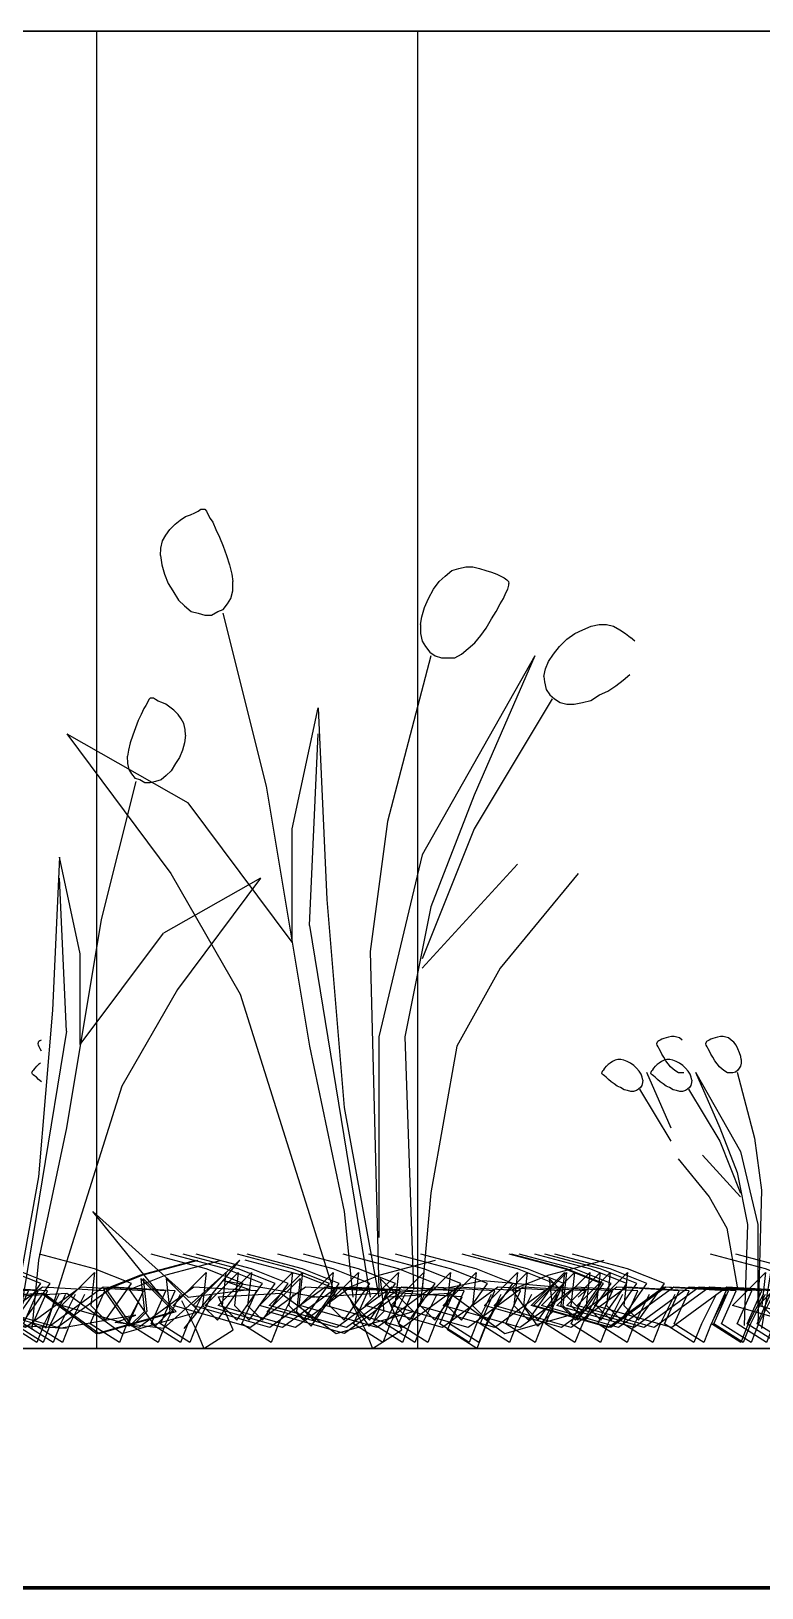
# Model space of a CAD drawing. Header units: metres. Extents: x -109 to 591, y -5 to 592.
# Drawn here: x 507.505 to 507.81, y 6.575 to 7.225 of the extents above; entities that cross this region are included whole.
import ezdxf

# ---------------------------------------------------------------- set-up
doc = ezdxf.new("R2010")
doc.units = ezdxf.units.M
doc.header["$LTSCALE"] = 0.03
doc.layers.add('Areas verdes', color=74, linetype='Continuous')
doc.layers.add('Muro', color=7, linetype='Continuous', lineweight=70)
doc.layers.add('Muro bajo', color=7, linetype='Continuous', lineweight=30)

msp = doc.modelspace()

# ---------------------------------------------------------------- linework, layer by layer
for p, q in [((507.53224, 7.22491), (507.53224, 6.67491)), ((507.66637, 7.22491), (507.66637, 6.67491))]:
    msp.add_line(p, q)
at = {"layer": 'Areas verdes', "color": 6, "linetype": 'Continuous'}
for p, q in [((507.56505, 7.01911), (507.56722, 7.02066)), ((507.56722, 7.02066), (507.56939, 7.02221)), ((507.56939, 7.02221), (507.57149, 7.02299)), ((507.57149, 7.02299), (507.57327, 7.02377)), ((507.57327, 7.02377), (507.57475, 7.02454)), ((507.57475, 7.02454), (507.57583, 7.02532)), ((507.57583, 7.02532), (507.57676, 7.02532)), ((507.57676, 7.02532), (507.57746, 7.02532)), ((507.57746, 7.02532), (507.57816, 7.02454)), ((507.57816, 7.02454), (507.57894, 7.02299)), ((507.57894, 7.02299), (507.57979, 7.02144)), ((507.57979, 7.02144), (507.5808, 7.01989)), ((507.55985, 7.01213), (507.56125, 7.01445)), ((507.56125, 7.01445), (507.56295, 7.01678)), ((507.56295, 7.01678), (507.56505, 7.01911)), ((507.5808, 7.01989), (507.58212, 7.01678)), ((507.58212, 7.01678), (507.58367, 7.01368)), ((507.58367, 7.01368), (507.58514, 7.0098)), ((507.559, 7.00592), (507.55915, 7.00902)), ((507.55915, 7.00902), (507.55985, 7.01213)), ((507.58514, 7.0098), (507.58662, 7.00592)), ((507.559, 7.00592), (507.55954, 7.00204)), ((507.55954, 7.00204), (507.56063, 6.99816)), ((507.58662, 7.00592), (507.58786, 7.00204)), ((507.58786, 7.00204), (507.58879, 6.99816)), ((507.68361, 7.00049), (507.68656, 7.00126)), ((507.68656, 7.00126), (507.68943, 7.00126)), ((507.68943, 7.00126), (507.69222, 7.00049)), ((507.56063, 6.99816), (507.56218, 6.99428)), ((507.56218, 6.99428), (507.56419, 6.99118)), ((507.58879, 6.99816), (507.58926, 6.99506)), ((507.58918, 6.99118), (507.58926, 6.99506)), ((507.67298, 6.99195), (507.67538, 6.99506)), ((507.67538, 6.99506), (507.67794, 6.99738)), ((507.67794, 6.99738), (507.68074, 6.99971)), ((507.68074, 6.99971), (507.68361, 7.00049)), ((507.69222, 7.00049), (507.69486, 6.99971)), ((507.69486, 6.99971), (507.69727, 6.99894)), ((507.69727, 6.99894), (507.69944, 6.99816)), ((507.69944, 6.99816), (507.70122, 6.99738)), ((507.70122, 6.99738), (507.70262, 6.99661)), ((507.70262, 6.99661), (507.70371, 6.99583)), ((507.70371, 6.99583), (507.70433, 6.99506)), ((507.70433, 6.99506), (507.70456, 6.99428)), ((507.70448, 6.99351), (507.70456, 6.99428)), ((507.56419, 6.99118), (507.56652, 6.9873)), ((507.58701, 6.98575), (507.5884, 6.98807)), ((507.5884, 6.98807), (507.58918, 6.99118)), ((507.66933, 6.98419), (507.67096, 6.98807)), ((507.67096, 6.98807), (507.67298, 6.99195)), ((507.70083, 6.98575), (507.70223, 6.98807)), ((507.70223, 6.98807), (507.70332, 6.9904)), ((507.70332, 6.9904), (507.70409, 6.99195)), ((507.70409, 6.99195), (507.70448, 6.99351)), ((507.56652, 6.9873), (507.56908, 6.98497)), ((507.56908, 6.98497), (507.5718, 6.98264)), ((507.5718, 6.98264), (507.57467, 6.98187)), ((507.57467, 6.98187), (507.57754, 6.98109)), ((507.57754, 6.98109), (507.58033, 6.98109)), ((507.58033, 6.98109), (507.58289, 6.98264)), ((507.58289, 6.98264), (507.58514, 6.98342)), ((507.58514, 6.98342), (507.58701, 6.98575)), ((507.66817, 6.98031), (507.66933, 6.98419)), ((507.69727, 6.97954), (507.69921, 6.98264)), ((507.69921, 6.98264), (507.70083, 6.98575)), ((507.66755, 6.97721), (507.66817, 6.98031)), ((507.66755, 6.97721), (507.66763, 6.97333)), ((507.69277, 6.97256), (507.69509, 6.97566)), ((507.69509, 6.97566), (507.69727, 6.97954)), ((507.73203, 6.97333), (507.73544, 6.97488)), ((507.73544, 6.97488), (507.73893, 6.97643)), ((507.73893, 6.97643), (507.74227, 6.97721)), ((507.74227, 6.97721), (507.74537, 6.97721)), ((507.74537, 6.97721), (507.74824, 6.97643)), ((507.74824, 6.97643), (507.75088, 6.97488)), ((507.75088, 6.97488), (507.75329, 6.97333)), ((507.66763, 6.97333), (507.66832, 6.97023)), ((507.66832, 6.97023), (507.66964, 6.9679)), ((507.68757, 6.96712), (507.69028, 6.96945)), ((507.69028, 6.96945), (507.69277, 6.97256)), ((507.72574, 6.9679), (507.72869, 6.971)), ((507.72869, 6.971), (507.73203, 6.97333)), ((507.75329, 6.97333), (507.75538, 6.97178)), ((507.75717, 6.97023), (507.75538, 6.97178)), ((507.66964, 6.9679), (507.6715, 6.96557)), ((507.6715, 6.96557), (507.67376, 6.96402)), ((507.67376, 6.96402), (507.67632, 6.96324)), ((507.67632, 6.96324), (507.67903, 6.96324)), ((507.67903, 6.96324), (507.6819, 6.96324)), ((507.6819, 6.96324), (507.68477, 6.9648)), ((507.68477, 6.9648), (507.68757, 6.96712)), ((507.71977, 6.95859), (507.72109, 6.96169)), ((507.72109, 6.96169), (507.72318, 6.9648)), ((507.72318, 6.9648), (507.72574, 6.9679)), ((507.71915, 6.95549), (507.71977, 6.95859)), ((507.71915, 6.95549), (507.71938, 6.95316)), ((507.75228, 6.95393), (507.75507, 6.95626)), ((507.71938, 6.95316), (507.72016, 6.95005)), ((507.72016, 6.95005), (507.72163, 6.94773)), ((507.74235, 6.94773), (507.74584, 6.94928)), ((507.74584, 6.94928), (507.74917, 6.95161)), ((507.74917, 6.95161), (507.75228, 6.95393)), ((507.55203, 6.94206), (507.55097, 6.93958)), ((507.55284, 6.9433), (507.55203, 6.94206)), ((507.55352, 6.94454), (507.55284, 6.9433)), ((507.55414, 6.94579), (507.55352, 6.94454)), ((507.5547, 6.94641), (507.55414, 6.94579)), ((507.55526, 6.94641), (507.5547, 6.94641)), ((507.556, 6.94641), (507.55526, 6.94641)), ((507.55687, 6.94579), (507.556, 6.94641)), ((507.55805, 6.94516), (507.55687, 6.94579)), ((507.55948, 6.94454), (507.55805, 6.94516)), ((507.56115, 6.94392), (507.55948, 6.94454)), ((507.56289, 6.94268), (507.56115, 6.94392)), ((507.56463, 6.94144), (507.56289, 6.94268)), ((507.72163, 6.94773), (507.72357, 6.94617)), ((507.72357, 6.94617), (507.72597, 6.94462)), ((507.72597, 6.94462), (507.72877, 6.94385)), ((507.72877, 6.94385), (507.73187, 6.94385)), ((507.73187, 6.94385), (507.73529, 6.94462)), ((507.73529, 6.94462), (507.73878, 6.9454)), ((507.73878, 6.9454), (507.74235, 6.94773)), ((507.54973, 6.93709), (507.54855, 6.93399)), ((507.55097, 6.93958), (507.54973, 6.93709)), ((507.56631, 6.93958), (507.56463, 6.94144)), ((507.56767, 6.93772), (507.56631, 6.93958)), ((507.56879, 6.93585), (507.56767, 6.93772)), ((507.56935, 6.93337), (507.56879, 6.93585)), ((507.54737, 6.93089), (507.54638, 6.92778)), ((507.54855, 6.93399), (507.54737, 6.93089)), ((507.56947, 6.93089), (507.56904, 6.92778)), ((507.56947, 6.93089), (507.56935, 6.93337)), ((507.54564, 6.92468), (507.54526, 6.9222)), ((507.54638, 6.92778), (507.54564, 6.92468)), ((507.56817, 6.92468), (507.56693, 6.92158)), ((507.56904, 6.92778), (507.56817, 6.92468)), ((507.54533, 6.91909), (507.54526, 6.9222)), ((507.54595, 6.91661), (507.54533, 6.91909)), ((507.54706, 6.91475), (507.54595, 6.91661)), ((507.56531, 6.91909), (507.56345, 6.91599)), ((507.56693, 6.92158), (507.56531, 6.91909)), ((507.54855, 6.91289), (507.54706, 6.91475)), ((507.55035, 6.91227), (507.54855, 6.91289)), ((507.5524, 6.91102), (507.55035, 6.91227)), ((507.55464, 6.91102), (507.5524, 6.91102)), ((507.55693, 6.91164), (507.55464, 6.91102)), ((507.55923, 6.91227), (507.55693, 6.91164)), ((507.5614, 6.91413), (507.55923, 6.91227)), ((507.56345, 6.91599), (507.5614, 6.91413)), ((507.50792, 6.8027), (507.50783, 6.80239)), ((507.50786, 6.80208), (507.50783, 6.80239)), ((507.50801, 6.80146), (507.50786, 6.80208)), ((507.50817, 6.80302), (507.50792, 6.8027)), ((507.50832, 6.80084), (507.50801, 6.80146)), ((507.5086, 6.80333), (507.50817, 6.80302)), ((507.50876, 6.79991), (507.50832, 6.80084)), ((507.50916, 6.80364), (507.5086, 6.80333)), ((507.50932, 6.79898), (507.50876, 6.79991)), ((507.76644, 6.8027), (507.76634, 6.80239)), ((507.76638, 6.80208), (507.76634, 6.80239)), ((507.76653, 6.80146), (507.76638, 6.80208)), ((507.76669, 6.80302), (507.76644, 6.8027)), ((507.76684, 6.80084), (507.76653, 6.80146)), ((507.76712, 6.80333), (507.76669, 6.80302)), ((507.76728, 6.79991), (507.76684, 6.80084)), ((507.76768, 6.80364), (507.76712, 6.80333)), ((507.76783, 6.79898), (507.76728, 6.79991)), ((507.76839, 6.80395), (507.76768, 6.80364)), ((507.76926, 6.80426), (507.76839, 6.80395)), ((507.77022, 6.80457), (507.76926, 6.80426)), ((507.77128, 6.80488), (507.77022, 6.80457)), ((507.7724, 6.80519), (507.77128, 6.80488)), ((507.77355, 6.80519), (507.7724, 6.80519)), ((507.77472, 6.80488), (507.77355, 6.80519)), ((507.77587, 6.80457), (507.77472, 6.80488)), ((507.77699, 6.80364), (507.77587, 6.80457)), ((507.78691, 6.8027), (507.78682, 6.80239)), ((507.78685, 6.80208), (507.78682, 6.80239)), ((507.787, 6.80146), (507.78685, 6.80208)), ((507.78716, 6.80302), (507.78691, 6.8027)), ((507.78731, 6.80084), (507.787, 6.80146)), ((507.78759, 6.80333), (507.78716, 6.80302)), ((507.78775, 6.79991), (507.78731, 6.80084)), ((507.78815, 6.80364), (507.78759, 6.80333)), ((507.78831, 6.79898), (507.78775, 6.79991)), ((507.78886, 6.80395), (507.78815, 6.80364)), ((507.78973, 6.80426), (507.78886, 6.80395)), ((507.7907, 6.80457), (507.78973, 6.80426)), ((507.79175, 6.80488), (507.7907, 6.80457)), ((507.79287, 6.80519), (507.79175, 6.80488)), ((507.79402, 6.80519), (507.79287, 6.80519)), ((507.7952, 6.80488), (507.79402, 6.80519)), ((507.79634, 6.80457), (507.7952, 6.80488)), ((507.79746, 6.80364), (507.79634, 6.80457)), ((507.79849, 6.8027), (507.79746, 6.80364)), ((507.79945, 6.80146), (507.79849, 6.8027)), ((507.80025, 6.79991), (507.79945, 6.80146)), ((507.80091, 6.79836), (507.80025, 6.79991)), ((507.5066, 6.79184), (507.50726, 6.79277)), ((507.50726, 6.79277), (507.50797, 6.79339)), ((507.50881, 6.79401), (507.50797, 6.79339)), ((507.74465, 6.79184), (507.7453, 6.79277)), ((507.7453, 6.79277), (507.74602, 6.79339)), ((507.74685, 6.79401), (507.74602, 6.79339)), ((507.74782, 6.79464), (507.74685, 6.79401)), ((507.74887, 6.79526), (507.74782, 6.79464)), ((507.75002, 6.79557), (507.74887, 6.79526)), ((507.75126, 6.79557), (507.75002, 6.79557)), ((507.7526, 6.79526), (507.75126, 6.79557)), ((507.75399, 6.79464), (507.7526, 6.79526)), ((507.75536, 6.79401), (507.75399, 6.79464)), ((507.75669, 6.79308), (507.75536, 6.79401)), ((507.75787, 6.79184), (507.75669, 6.79308)), ((507.76512, 6.79184), (507.76577, 6.79277)), ((507.76577, 6.79277), (507.76649, 6.79339)), ((507.76732, 6.79401), (507.76649, 6.79339)), ((507.76829, 6.79464), (507.76732, 6.79401)), ((507.76849, 6.79774), (507.76783, 6.79898)), ((507.76934, 6.79526), (507.76829, 6.79464)), ((507.76926, 6.7965), (507.76849, 6.79774)), ((507.77013, 6.79495), (507.76926, 6.7965)), ((507.77049, 6.79557), (507.76934, 6.79526)), ((507.77106, 6.7937), (507.77013, 6.79495)), ((507.77173, 6.79557), (507.77049, 6.79557)), ((507.77206, 6.79246), (507.77106, 6.7937)), ((507.77307, 6.79526), (507.77173, 6.79557)), ((507.77446, 6.79464), (507.77307, 6.79526)), ((507.77583, 6.79401), (507.77446, 6.79464)), ((507.77716, 6.79308), (507.77583, 6.79401)), ((507.77834, 6.79184), (507.77716, 6.79308)), ((507.78896, 6.79774), (507.78831, 6.79898)), ((507.78973, 6.7965), (507.78896, 6.79774)), ((507.7906, 6.79495), (507.78973, 6.7965)), ((507.79153, 6.7937), (507.7906, 6.79495)), ((507.79253, 6.79246), (507.79153, 6.7937)), ((507.80131, 6.79277), (507.80078, 6.79184)), ((507.80137, 6.79681), (507.80091, 6.79836)), ((507.80159, 6.79401), (507.80131, 6.79277)), ((507.80162, 6.79557), (507.80137, 6.79681)), ((507.80162, 6.79557), (507.80159, 6.79401)), ((507.5053, 6.78998), (507.50542, 6.79029)), ((507.50533, 6.78967), (507.5053, 6.78998)), ((507.50552, 6.78936), (507.50533, 6.78967)), ((507.50542, 6.79029), (507.5057, 6.79091)), ((507.50586, 6.78905), (507.50552, 6.78936)), ((507.5057, 6.79091), (507.50611, 6.79122)), ((507.50639, 6.78874), (507.50586, 6.78905)), ((507.50611, 6.79122), (507.5066, 6.79184)), ((507.50713, 6.78812), (507.50639, 6.78874)), ((507.50809, 6.78719), (507.50713, 6.78812)), ((507.50921, 6.78626), (507.50809, 6.78719)), ((507.74335, 6.78998), (507.74347, 6.79029)), ((507.74338, 6.78967), (507.74335, 6.78998)), ((507.74356, 6.78936), (507.74338, 6.78967)), ((507.74347, 6.79029), (507.74375, 6.79091)), ((507.7439, 6.78905), (507.74356, 6.78936)), ((507.74375, 6.79091), (507.74415, 6.79122)), ((507.74443, 6.78874), (507.7439, 6.78905)), ((507.74415, 6.79122), (507.74465, 6.79184)), ((507.74518, 6.78812), (507.74443, 6.78874)), ((507.74614, 6.78719), (507.74518, 6.78812)), ((507.74726, 6.78626), (507.74614, 6.78719)), ((507.7485, 6.78532), (507.74726, 6.78626)), ((507.7589, 6.7906), (507.75787, 6.79184)), ((507.75973, 6.78936), (507.7589, 6.7906)), ((507.76026, 6.78812), (507.75973, 6.78936)), ((507.76051, 6.78688), (507.76026, 6.78812)), ((507.76051, 6.78688), (507.76042, 6.78595)), ((507.76382, 6.78998), (507.76394, 6.79029)), ((507.76385, 6.78967), (507.76382, 6.78998)), ((507.76403, 6.78936), (507.76385, 6.78967)), ((507.76394, 6.79029), (507.76422, 6.79091)), ((507.76438, 6.78905), (507.76403, 6.78936)), ((507.76422, 6.79091), (507.76462, 6.79122)), ((507.7649, 6.78874), (507.76438, 6.78905)), ((507.76462, 6.79122), (507.76512, 6.79184)), ((507.76565, 6.78812), (507.7649, 6.78874)), ((507.76661, 6.78719), (507.76565, 6.78812)), ((507.76773, 6.78626), (507.76661, 6.78719)), ((507.76897, 6.78532), (507.76773, 6.78626)), ((507.77314, 6.79153), (507.77206, 6.79246)), ((507.77426, 6.7906), (507.77314, 6.79153)), ((507.77541, 6.78998), (507.77426, 6.7906)), ((507.77656, 6.78998), (507.77541, 6.78998)), ((507.77764, 6.78998), (507.77656, 6.78998)), ((507.77937, 6.7906), (507.77834, 6.79184)), ((507.7802, 6.78936), (507.77937, 6.7906)), ((507.78073, 6.78812), (507.7802, 6.78936)), ((507.78098, 6.78688), (507.78073, 6.78812)), ((507.78098, 6.78688), (507.78089, 6.78595)), ((507.79361, 6.79153), (507.79253, 6.79246)), ((507.79473, 6.7906), (507.79361, 6.79153)), ((507.79588, 6.78998), (507.79473, 6.7906)), ((507.79703, 6.78998), (507.79588, 6.78998)), ((507.79811, 6.78998), (507.79703, 6.78998)), ((507.79914, 6.79029), (507.79811, 6.78998)), ((507.80004, 6.79091), (507.79914, 6.79029)), ((507.80078, 6.79184), (507.80004, 6.79091)), ((507.74983, 6.78439), (507.7485, 6.78532)), ((507.75123, 6.78377), (507.74983, 6.78439)), ((507.75266, 6.78284), (507.75123, 6.78377)), ((507.75405, 6.78253), (507.75266, 6.78284)), ((507.75542, 6.78222), (507.75405, 6.78253)), ((507.75666, 6.78222), (507.75542, 6.78222)), ((507.75778, 6.78253), (507.75666, 6.78222)), ((507.75874, 6.78315), (507.75778, 6.78253)), ((507.75952, 6.78377), (507.75874, 6.78315)), ((507.76011, 6.7847), (507.75952, 6.78377)), ((507.76042, 6.78595), (507.76011, 6.7847)), ((507.7703, 6.78439), (507.76897, 6.78532)), ((507.7717, 6.78377), (507.7703, 6.78439)), ((507.77313, 6.78284), (507.7717, 6.78377)), ((507.77453, 6.78253), (507.77313, 6.78284)), ((507.77589, 6.78222), (507.77453, 6.78253)), ((507.77713, 6.78222), (507.77589, 6.78222)), ((507.77825, 6.78253), (507.77713, 6.78222)), ((507.77921, 6.78315), (507.77825, 6.78253)), ((507.77999, 6.78377), (507.77921, 6.78315)), ((507.78058, 6.7847), (507.77999, 6.78377)), ((507.78089, 6.78595), (507.78058, 6.7847))]:
    msp.add_line(p, q, dxfattribs=at)
at = {"layer": 'Areas verdes', "linetype": 'Continuous'}
for p, q in [((507.58499, 6.98187), (507.60315, 6.90971)), ((507.67189, 6.96402), (507.65381, 6.89496)), ((507.71534, 6.96402), (507.66832, 6.881)), ((507.71534, 6.96402), (507.69005, 6.90583)), ((507.61401, 6.89186), (507.62487, 6.94229)), ((507.62487, 6.94229), (507.62844, 6.86237)), ((507.72264, 6.94617), (507.69005, 6.89186)), ((507.51981, 6.93143), (507.57056, 6.90272)), ((507.51981, 6.93143), (507.56326, 6.87324)), ((507.62122, 6.85151), (507.62487, 6.93143)), ((507.54868, 6.91164), (507.53415, 6.85392)), ((507.60315, 6.90971), (507.62122, 6.80108)), ((507.69005, 6.90583), (507.67189, 6.85927)), ((507.61401, 6.84453), (507.57056, 6.90272)), ((507.61401, 6.84453), (507.61401, 6.89186)), ((507.65381, 6.89496), (507.6466, 6.84065)), ((507.69005, 6.89186), (507.66832, 6.83754)), ((507.51677, 6.87999), (507.51392, 6.81605)), ((507.52546, 6.83964), (507.51677, 6.87999)), ((507.66832, 6.881), (507.65017, 6.80496)), ((507.66832, 6.83367), (507.70813, 6.87712)), ((507.51969, 6.80736), (507.51677, 6.8713)), ((507.60082, 6.8713), (507.56022, 6.84833)), ((507.56326, 6.87324), (507.59228, 6.8228)), ((507.60082, 6.8713), (507.56606, 6.82474)), ((507.7335, 6.87324), (507.70091, 6.83367)), ((507.62844, 6.86237), (507.63573, 6.77547)), ((507.67189, 6.85927), (507.66103, 6.80496)), ((507.53415, 6.85392), (507.51969, 6.76701)), ((507.62122, 6.85151), (507.6466, 6.69633)), ((507.52546, 6.80177), (507.56022, 6.84833)), ((507.52546, 6.80177), (507.52546, 6.83964)), ((507.6466, 6.84065), (507.65017, 6.69943)), ((507.70091, 6.83367), (507.68276, 6.80108)), ((507.56606, 6.82474), (507.54284, 6.78439)), ((507.59228, 6.8228), (507.63209, 6.69633)), ((507.51392, 6.81605), (507.50808, 6.74653)), ((507.51969, 6.80736), (507.49939, 6.68321)), ((507.62122, 6.80108), (507.63573, 6.73202)), ((507.65017, 6.80496), (507.65017, 6.72116)), ((507.66103, 6.80496), (507.66468, 6.69943)), ((507.68276, 6.80108), (507.67189, 6.73978)), ((507.76203, 6.79029), (507.77215, 6.76701)), ((507.7825, 6.79029), (507.79262, 6.76701)), ((507.7825, 6.79029), (507.80131, 6.75708)), ((507.79988, 6.79029), (507.80711, 6.76267)), ((507.54284, 6.78439), (507.511, 6.68321)), ((507.75911, 6.78315), (507.77215, 6.76143)), ((507.77958, 6.78315), (507.79262, 6.76143)), ((507.63573, 6.77547), (507.65017, 6.69633)), ((507.51969, 6.76701), (507.50808, 6.71177)), ((507.79262, 6.76701), (507.79988, 6.74839)), ((507.79262, 6.76143), (507.80131, 6.7397)), ((507.80711, 6.76267), (507.81, 6.74094)), ((507.77524, 6.75398), (507.78827, 6.73815)), ((507.80131, 6.73815), (507.78539, 6.75553)), ((507.80131, 6.75708), (507.80857, 6.72666)), ((507.79988, 6.74839), (507.80423, 6.72666)), ((507.50808, 6.74653), (507.49654, 6.68321)), ((507.81, 6.74094), (507.80857, 6.68445)), ((507.82015, 6.74529), (507.81, 6.68321)), ((507.67189, 6.73978), (507.66832, 6.69943)), ((507.78827, 6.73815), (507.79554, 6.72511)), ((507.53067, 6.73202), (507.57056, 6.69633)), ((507.55969, 6.69633), (507.53067, 6.73202)), ((507.63573, 6.73202), (507.6393, 6.69633)), ((507.79554, 6.72511), (507.79988, 6.70059)), ((507.80423, 6.72666), (507.80277, 6.68445)), ((507.80857, 6.72666), (507.80857, 6.69314)), ((507.50808, 6.71177), (507.50523, 6.68321)), ((507.59213, 6.71177), (507.56022, 6.68321)), ((507.56891, 6.68321), (507.59213, 6.71177)), ((507.58499, 6.70331), (507.62487, 6.69633)), ((507.59585, 6.69943), (507.58499, 6.70331)), ((507.67554, 6.69943), (507.69362, 6.70331)), ((507.69362, 6.70331), (507.73707, 6.69943)), ((507.57056, 6.69633), (507.59585, 6.69943)), ((507.62122, 6.69633), (507.67554, 6.69943)), ((507.73707, 6.69943), (507.7335, 6.69633)), ((507.54868, 6.6888), (507.51677, 6.68321)), ((507.53999, 6.6857), (507.54868, 6.6888)), ((507.51969, 6.68321), (507.47624, 6.6857)), ((507.56022, 6.68321), (507.53999, 6.6857))]:
    msp.add_line(p, q, dxfattribs=at)
at = {"layer": 'Areas verdes'}
for points in [[(507.51655, 6.69737), (507.5104, 6.68509), (507.50733, 6.67741), (507.49503, 6.68509), (507.50118, 6.69891), (507.47506, 6.70044), (507.45201, 6.68355), (507.41974, 6.69276), (507.43357, 6.70658), (507.43203, 6.69276), (507.43818, 6.68662), (507.44894, 6.70198), (507.43357, 6.70812), (507.41052, 6.71426)], [(507.51924, 6.69737), (507.5131, 6.68509), (507.51002, 6.67741), (507.49773, 6.68509), (507.50388, 6.69891), (507.47775, 6.70044), (507.45471, 6.68355), (507.42244, 6.69276), (507.43627, 6.70658), (507.43473, 6.69276), (507.44088, 6.68662), (507.45163, 6.70198), (507.43627, 6.70812), (507.41322, 6.71426)], [(507.52332, 6.69737), (507.51717, 6.68509), (507.5141, 6.67741), (507.50181, 6.68509), (507.50795, 6.69891), (507.48183, 6.70044), (507.45878, 6.68355), (507.42651, 6.69276), (507.44034, 6.70658), (507.4388, 6.69276), (507.44495, 6.68662), (507.45571, 6.70198), (507.44034, 6.70812), (507.41729, 6.71426)], [(507.52721, 6.69737), (507.52107, 6.68509), (507.51799, 6.67741), (507.5057, 6.68509), (507.51185, 6.69891), (507.48573, 6.70044), (507.46268, 6.68355), (507.43041, 6.69276), (507.44424, 6.70658), (507.4427, 6.69276), (507.44885, 6.68662), (507.4596, 6.70198), (507.44424, 6.70812), (507.42119, 6.71426)], [(507.55113, 6.69737), (507.54498, 6.68509), (507.54191, 6.67741), (507.52962, 6.68509), (507.53576, 6.69891), (507.50964, 6.70044), (507.48659, 6.68355), (507.45432, 6.69276), (507.46815, 6.70658), (507.46661, 6.69276), (507.47276, 6.68662), (507.48352, 6.70198), (507.46815, 6.70812), (507.4451, 6.71426)], [(507.56719, 6.69737), (507.56104, 6.68509), (507.55797, 6.67741), (507.54567, 6.68509), (507.55182, 6.69891), (507.5257, 6.70044), (507.50265, 6.68355), (507.47038, 6.69276), (507.48421, 6.70658), (507.48267, 6.69276), (507.48882, 6.68662), (507.49957, 6.70198), (507.48421, 6.70812), (507.46116, 6.71426)], [(507.46773, 6.69487), (507.47388, 6.68258), (507.47695, 6.67491), (507.48924, 6.68258), (507.4831, 6.6964), (507.50922, 6.69794), (507.53227, 6.68105), (507.56454, 6.69026), (507.55071, 6.70408), (507.55224, 6.69026), (507.5461, 6.68412), (507.53534, 6.69947), (507.55071, 6.70561), (507.57376, 6.71175)], [(507.46876, 6.69487), (507.47491, 6.68258), (507.47798, 6.67491), (507.49027, 6.68258), (507.48413, 6.6964), (507.51025, 6.69794), (507.5333, 6.68105), (507.56557, 6.69026), (507.55174, 6.70408), (507.55327, 6.69026), (507.54713, 6.68412), (507.53637, 6.69947), (507.55174, 6.70561), (507.57479, 6.71175)], [(507.57658, 6.69737), (507.57043, 6.68509), (507.56736, 6.67741), (507.55507, 6.68509), (507.56121, 6.69891), (507.53509, 6.70044), (507.51204, 6.68355), (507.47977, 6.69276), (507.4936, 6.70658), (507.49206, 6.69276), (507.49821, 6.68662), (507.50897, 6.70198), (507.4936, 6.70812), (507.47055, 6.71426)], [(507.58052, 6.69737), (507.57437, 6.68509), (507.5713, 6.67741), (507.55901, 6.68509), (507.56515, 6.69891), (507.53903, 6.70044), (507.51598, 6.68355), (507.48371, 6.69276), (507.49754, 6.70658), (507.496, 6.69276), (507.50215, 6.68662), (507.51291, 6.70198), (507.49754, 6.70812), (507.47449, 6.71426)], [(507.47839, 6.69487), (507.48454, 6.68258), (507.48761, 6.67491), (507.4999, 6.68258), (507.49376, 6.6964), (507.51988, 6.69794), (507.54293, 6.68105), (507.5752, 6.69026), (507.56137, 6.70408), (507.5629, 6.69026), (507.55676, 6.68412), (507.546, 6.69947), (507.56137, 6.70561), (507.58442, 6.71175)], [(507.61445, 6.69737), (507.6083, 6.68509), (507.60523, 6.67741), (507.59294, 6.68509), (507.59908, 6.69891), (507.57296, 6.70044), (507.54991, 6.68355), (507.51764, 6.69276), (507.53147, 6.70658), (507.52994, 6.69276), (507.53608, 6.68662), (507.54684, 6.70198), (507.53147, 6.70812), (507.50842, 6.71426)], [(507.66111, 6.69737), (507.65496, 6.68509), (507.65189, 6.67741), (507.63959, 6.68509), (507.64574, 6.69891), (507.61962, 6.70044), (507.59657, 6.68355), (507.5643, 6.69276), (507.57813, 6.70658), (507.57659, 6.69276), (507.58274, 6.68662), (507.5935, 6.70198), (507.57813, 6.70812), (507.55508, 6.71426)], [(507.66925, 6.69737), (507.6631, 6.68509), (507.66003, 6.67741), (507.64774, 6.68509), (507.65388, 6.69891), (507.62776, 6.70044), (507.60471, 6.68355), (507.57244, 6.69276), (507.58627, 6.70658), (507.58474, 6.69276), (507.59088, 6.68662), (507.60164, 6.70198), (507.58627, 6.70812), (507.56322, 6.71426)], [(507.56781, 6.69487), (507.57396, 6.68258), (507.57703, 6.67491), (507.58932, 6.68258), (507.58318, 6.6964), (507.6093, 6.69794), (507.63235, 6.68105), (507.66462, 6.69026), (507.65079, 6.70408), (507.65232, 6.69026), (507.64618, 6.68412), (507.63542, 6.69947), (507.65079, 6.70561), (507.67384, 6.71175)], [(507.67444, 6.69737), (507.66829, 6.68509), (507.66522, 6.67741), (507.65293, 6.68509), (507.65907, 6.69891), (507.63295, 6.70044), (507.6099, 6.68355), (507.57763, 6.69276), (507.59146, 6.70658), (507.58993, 6.69276), (507.59607, 6.68662), (507.60683, 6.70198), (507.59146, 6.70812), (507.56841, 6.71426)], [(507.67992, 6.69737), (507.67377, 6.68509), (507.6707, 6.67741), (507.65841, 6.68509), (507.66455, 6.69891), (507.63843, 6.70044), (507.61538, 6.68355), (507.58311, 6.69276), (507.59694, 6.70658), (507.5954, 6.69276), (507.60155, 6.68662), (507.61231, 6.70198), (507.59694, 6.70812), (507.57389, 6.71426)], [(507.69716, 6.69737), (507.69102, 6.68509), (507.68794, 6.67741), (507.67565, 6.68509), (507.6818, 6.69891), (507.65567, 6.70044), (507.63263, 6.68355), (507.60036, 6.69276), (507.61419, 6.70658), (507.61265, 6.69276), (507.6188, 6.68662), (507.62955, 6.70198), (507.61419, 6.70812), (507.59114, 6.71426)], [(507.70034, 6.69487), (507.6942, 6.68258), (507.69112, 6.67491), (507.67883, 6.68258), (507.68498, 6.6964), (507.65885, 6.69794), (507.63581, 6.68105), (507.60354, 6.69026), (507.61737, 6.70408), (507.61583, 6.69026), (507.62198, 6.68412), (507.63273, 6.69947), (507.61737, 6.70561), (507.59432, 6.71175)], [(507.70124, 6.69737), (507.69509, 6.68509), (507.69202, 6.67741), (507.67973, 6.68509), (507.68587, 6.69891), (507.65975, 6.70044), (507.6367, 6.68355), (507.60443, 6.69276), (507.61826, 6.70658), (507.61672, 6.69276), (507.62287, 6.68662), (507.63363, 6.70198), (507.61826, 6.70812), (507.59521, 6.71426)], [(507.71405, 6.69737), (507.7079, 6.68509), (507.70483, 6.67741), (507.69253, 6.68509), (507.69868, 6.69891), (507.67256, 6.70044), (507.64951, 6.68355), (507.61724, 6.69276), (507.63107, 6.70658), (507.62953, 6.69276), (507.63568, 6.68662), (507.64643, 6.70198), (507.63107, 6.70812), (507.60802, 6.71426)], [(507.72471, 6.69737), (507.71857, 6.68509), (507.71549, 6.67741), (507.7032, 6.68509), (507.70935, 6.69891), (507.68322, 6.70044), (507.66017, 6.68355), (507.62791, 6.69276), (507.64174, 6.70658), (507.6402, 6.69276), (507.64635, 6.68662), (507.6571, 6.70198), (507.64174, 6.70812), (507.61869, 6.71426)], [(507.74136, 6.69737), (507.73522, 6.68509), (507.73214, 6.67741), (507.71985, 6.68509), (507.726, 6.69891), (507.69987, 6.70044), (507.67682, 6.68355), (507.64456, 6.69276), (507.65838, 6.70658), (507.65685, 6.69276), (507.663, 6.68662), (507.67375, 6.70198), (507.65838, 6.70812), (507.63534, 6.71426)], [(507.63833, 6.69487), (507.64447, 6.68258), (507.64755, 6.67491), (507.65984, 6.68258), (507.65369, 6.6964), (507.67982, 6.69794), (507.70286, 6.68105), (507.73513, 6.69026), (507.7213, 6.70408), (507.72284, 6.69026), (507.71669, 6.68412), (507.70594, 6.69947), (507.7213, 6.70561), (507.74435, 6.71175)], [(507.75203, 6.69737), (507.74588, 6.68509), (507.74281, 6.67741), (507.73052, 6.68509), (507.73666, 6.69891), (507.71054, 6.70044), (507.68749, 6.68355), (507.65522, 6.69276), (507.66905, 6.70658), (507.66752, 6.69276), (507.67366, 6.68662), (507.68442, 6.70198), (507.66905, 6.70812), (507.646, 6.71426)], [(507.76317, 6.69737), (507.75702, 6.68509), (507.75395, 6.67741), (507.74166, 6.68509), (507.74781, 6.69891), (507.72168, 6.70044), (507.69863, 6.68355), (507.66636, 6.69276), (507.68019, 6.70658), (507.67866, 6.69276), (507.6848, 6.68662), (507.69556, 6.70198), (507.68019, 6.70812), (507.65714, 6.71426)], [(507.77384, 6.69737), (507.76769, 6.68509), (507.76462, 6.67741), (507.75233, 6.68509), (507.75847, 6.69891), (507.73235, 6.70044), (507.7093, 6.68355), (507.67703, 6.69276), (507.69086, 6.70658), (507.68932, 6.69276), (507.69547, 6.68662), (507.70623, 6.70198), (507.69086, 6.70812), (507.66781, 6.71426)], [(507.79108, 6.69737), (507.78494, 6.68509), (507.78186, 6.67741), (507.76957, 6.68509), (507.77572, 6.69891), (507.7496, 6.70044), (507.72655, 6.68355), (507.69428, 6.69276), (507.70811, 6.70658), (507.70657, 6.69276), (507.71272, 6.68662), (507.72347, 6.70198), (507.70811, 6.70812), (507.68506, 6.71426)], [(507.79516, 6.69737), (507.78901, 6.68509), (507.78594, 6.67741), (507.77365, 6.68509), (507.77979, 6.69891), (507.75367, 6.70044), (507.73062, 6.68355), (507.69835, 6.69276), (507.71218, 6.70658), (507.71064, 6.69276), (507.71679, 6.68662), (507.72755, 6.70198), (507.71218, 6.70812), (507.68913, 6.71426)], [(507.81071, 6.69737), (507.80456, 6.68509), (507.80149, 6.67741), (507.7892, 6.68509), (507.79534, 6.69891), (507.76922, 6.70044), (507.74617, 6.68355), (507.7139, 6.69276), (507.72773, 6.70658), (507.72619, 6.69276), (507.73234, 6.68662), (507.7431, 6.70198), (507.72773, 6.70812), (507.70468, 6.71426)], [(507.81164, 6.69737), (507.80549, 6.68509), (507.80242, 6.67741), (507.79013, 6.68509), (507.79628, 6.69891), (507.77015, 6.70044), (507.7471, 6.68355), (507.71483, 6.69276), (507.72866, 6.70658), (507.72713, 6.69276), (507.73327, 6.68662), (507.74403, 6.70198), (507.72866, 6.70812), (507.70561, 6.71426)], [(507.81491, 6.69737), (507.80876, 6.68509), (507.80569, 6.67741), (507.7934, 6.68509), (507.79954, 6.69891), (507.77342, 6.70044), (507.75037, 6.68355), (507.7181, 6.69276), (507.73193, 6.70658), (507.7304, 6.69276), (507.73654, 6.68662), (507.7473, 6.70198), (507.73193, 6.70812), (507.70888, 6.71426)], [(507.82137, 6.69737), (507.81523, 6.68509), (507.81216, 6.67741), (507.79986, 6.68509), (507.80601, 6.69891), (507.77989, 6.70044), (507.75684, 6.68355), (507.72457, 6.69276), (507.7384, 6.70658), (507.73686, 6.69276), (507.74301, 6.68662), (507.75376, 6.70198), (507.7384, 6.70812), (507.71535, 6.71426)], [(507.82558, 6.69737), (507.81943, 6.68509), (507.81636, 6.67741), (507.80407, 6.68509), (507.81021, 6.69891), (507.78409, 6.70044), (507.76104, 6.68355), (507.72877, 6.69276), (507.7426, 6.70658), (507.74106, 6.69276), (507.74721, 6.68662), (507.75797, 6.70198), (507.7426, 6.70812), (507.71955, 6.71426)], [(507.82981, 6.69737), (507.82366, 6.68509), (507.82059, 6.67741), (507.80829, 6.68509), (507.81444, 6.69891), (507.78832, 6.70044), (507.76527, 6.68355), (507.733, 6.69276), (507.74683, 6.70658), (507.74529, 6.69276), (507.75144, 6.68662), (507.76219, 6.70198), (507.74683, 6.70812), (507.72378, 6.71426)], [(507.83709, 6.69737), (507.83094, 6.68509), (507.82787, 6.67741), (507.81558, 6.68509), (507.82173, 6.69891), (507.7956, 6.70044), (507.77255, 6.68355), (507.74028, 6.69276), (507.75411, 6.70658), (507.75258, 6.69276), (507.75872, 6.68662), (507.76948, 6.70198), (507.75411, 6.70812), (507.73106, 6.71426)], [(507.89476, 6.69737), (507.88861, 6.68509), (507.88554, 6.67741), (507.87325, 6.68509), (507.87939, 6.69891), (507.85327, 6.70044), (507.83022, 6.68355), (507.79795, 6.69276), (507.81178, 6.70658), (507.81025, 6.69276), (507.81639, 6.68662), (507.82715, 6.70198), (507.81178, 6.70812), (507.78873, 6.71426)], [(507.90543, 6.69737), (507.89928, 6.68509), (507.89621, 6.67741), (507.88392, 6.68509), (507.89006, 6.69891), (507.86394, 6.70044), (507.84089, 6.68355), (507.80862, 6.69276), (507.82245, 6.70658), (507.82091, 6.69276), (507.82706, 6.68662), (507.83782, 6.70198), (507.82245, 6.70812), (507.7994, 6.71426)]]:
    msp.add_lwpolyline(points, dxfattribs=at)
at = {"layer": 'Muro'}
msp.add_line((504.84408, 6.57491), (517.29465, 6.57491), dxfattribs=at)
at = {"layer": 'Muro bajo'}
for p, q in [((510.22953, 7.22491), (507.3809, 7.22491)), ((517.29465, 6.67491), (504.84408, 6.67491))]:
    msp.add_line(p, q, dxfattribs=at)

doc.saveas('drawing.dxf')
